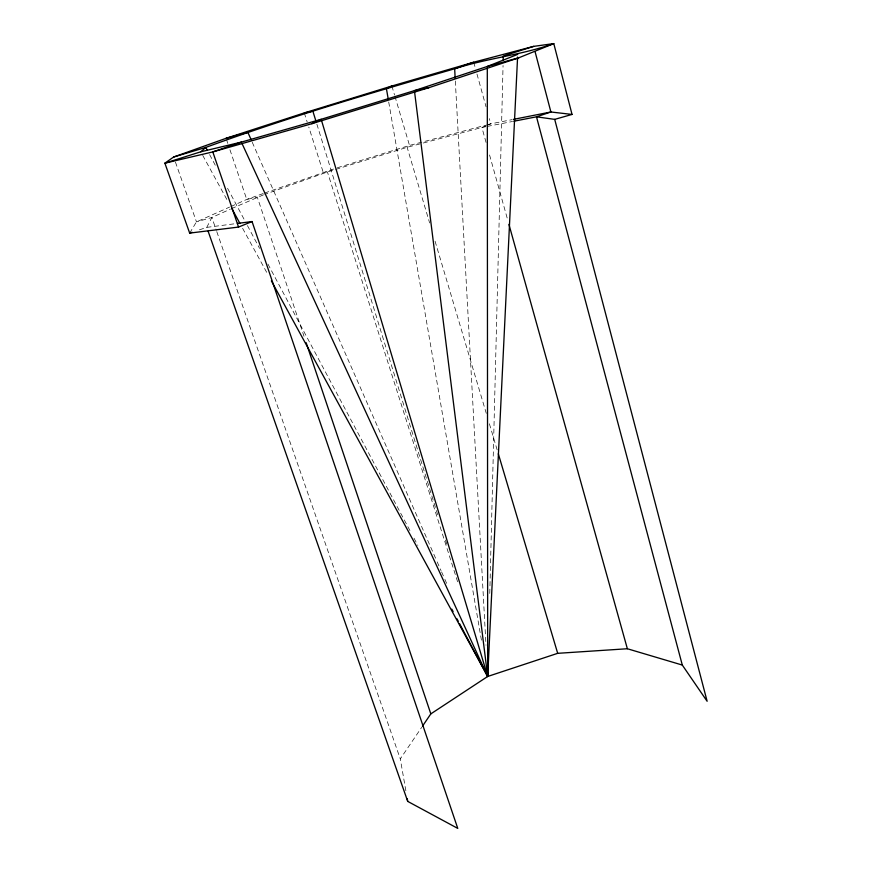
<?xml version="1.0" encoding="UTF-8"?>
<svg xmlns="http://www.w3.org/2000/svg" width="872" height="872" viewBox="0 0 872 872"><rect width="100%" height="100%" fill="white"/><g stroke="black" fill="none" stroke-linecap="round" stroke-linejoin="round"><path stroke-width="0.65" stroke-dasharray="4.36 3.27" d="M489.781 593.461L503.057 65.52M199.437 229.827L206.773 227.363L211.852 217.477L230.263 209.204M189.671 233.107L196.473 221.87L229.587 207.089M405.862 790.773L400.292 758.88L421.667 727.379M231.483 208.648L263.627 194.783M230.818 206.544L246.754 199.426L263.311 193.519M486.325 125.655L481.889 127.476L407.126 147.303L327.425 171.98L264.903 194.325M487.437 125.197L490.762 123.835L512.147 119.628M264.587 193.061L336.058 168.176M337.344 167.773L409.513 145.428L485.53 125.23M486.838 124.881L490.762 123.835L489.312 118.592M485.878 126.691L481.889 127.476L486.271 143.182M487.219 126.429L512.529 121.491M206.773 227.363L236.072 223.603M202.729 155.39L226.916 199.612M242.601 228.3L268.086 274.909M209.64 154.638L216.038 166.661M227.57 188.308L244.869 220.769M247.441 225.586L259.605 248.422M267.933 264.053L411.442 533.392M414.015 538.198L417.852 545.414M252.248 142.278L436.654 560.663M437.199 561.906L441.036 570.626M441.592 571.869L444.328 578.092M444.884 579.346L447.63 585.57M175.435 162.105L196.473 221.87L211.852 217.477L216.332 230.339M216.779 231.625L400.292 758.88M226.502 139.575L227.799 143.4M229.946 149.766L246.754 199.426L257.251 197.061L304.001 336.254M457.615 581.798L327.425 171.98L323.163 172.166L308.808 127.083M304.284 112.913L307.162 121.927M316.874 124.173L438.256 516.627M445.483 540.019L447.096 545.218M391.877 86.012L394.558 95.048M394.94 96.345L409.513 145.428L407.126 147.303L429.634 222.949M435.063 241.206L486.282 413.35M489.388 423.781L497.149 449.865M489.563 154.976L507.842 220.463M473.714 62.217L475.523 68.779M476.973 74.022L486.053 106.798M388.716 102.002L481.671 641.574M455.326 81.009L485.987 645.204"/><path stroke-width="1.31" d="M422.43 726.256L430.823 713.885L487.688 676.465L487.786 672.388M487.895 668.301L488.266 653.335M503.188 60.07L503.297 55.993L533.686 46.369L553.785 43.6L572.032 114.428L554.712 119.377L536.498 116.815L513.859 121.23M554.712 119.377L707.127 701.273L682.296 665.053L627.36 648.746L557.688 653.324L487.688 676.465L517.587 57.072M533.686 46.369L473.714 62.217L391.877 86.012L304.284 112.913L226.066 138.31L173.648 157.015L164.873 163.173L200.767 151.804L205.792 147.423C287.52 117.502 371.091 92.966 454.661 68.768C487.328 58.173 521.434 55.089 553.785 43.6L518.742 57.814L428.861 87.701L311.849 123.704L212.801 151.913L164.873 163.173L189.671 233.107L238.547 227.069L252.052 221.543L457.767 828.4L407.725 801.401L208.125 231.222M311.849 123.704L321.179 119.301L414.429 90.623L487.295 66.457L518.742 57.814M391.877 86.012L386.405 88.584L388.258 99.321M487.295 66.457L517.717 54.358M487.295 67.82L487.688 676.465L321.179 119.301L241.37 142.103L212.801 151.913L238.547 227.069M473.714 62.217L454.661 68.768L455.173 78.284M189.671 233.107L192.113 232.279M173.648 157.015L205.792 147.423L207.078 149.831M226.066 138.31L247.855 132.315L251.158 139.782M200.767 151.804L241.37 142.103M304.284 112.913L312.863 111.18L316.078 121.579M414.429 90.623L428.861 87.701M513.488 119.366L550.897 111.987L572.032 114.428M237.402 223.428L252.052 221.543M231.494 207.983L239.985 223.515M271.356 280.882L487.688 676.465L487.47 672.388M451.805 609.136L453.091 611.544M456.939 618.76L458.214 621.158M459.5 623.567L487.688 676.465L414.592 91.974M241.936 143.335L487.688 676.465L486.99 672.443M484.941 670.241L487.688 676.465M306.159 342.696L430.823 713.885M498.315 453.778L557.688 653.324M508.932 224.387L627.36 648.746M682.296 665.053L536.498 116.815L550.897 111.987L535.059 51.612M407.257 798.741L407.725 801.401"/></g></svg>
